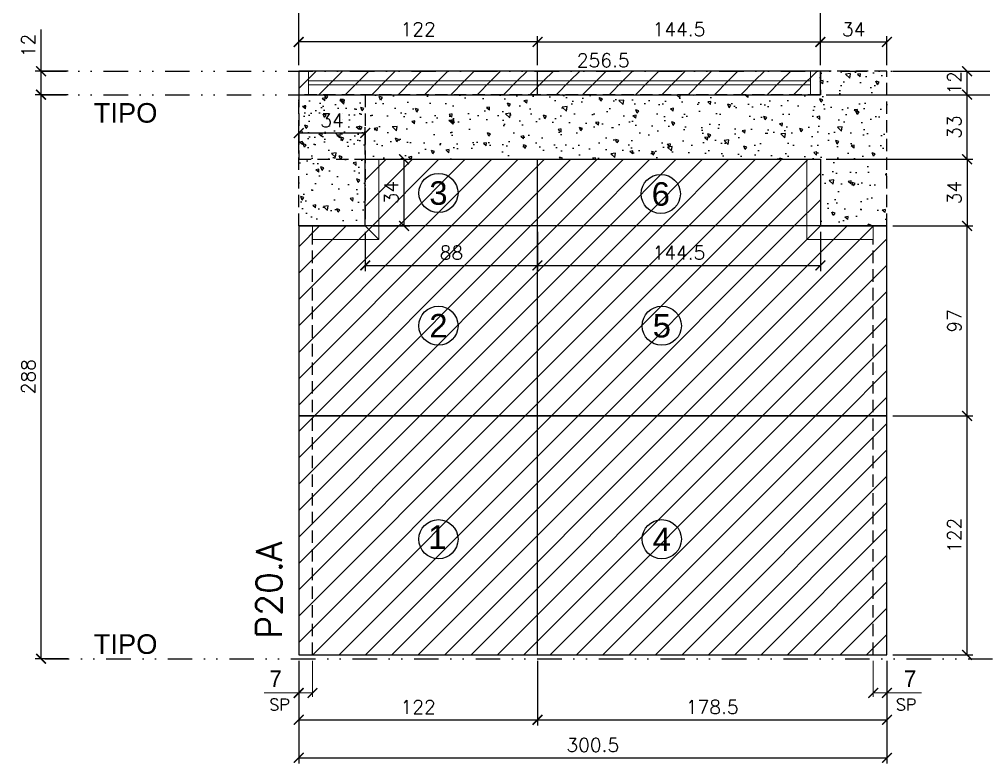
# Model space of a CAD drawing. Extents: x -23436 to 4767, y -3862 to 10024.
# Drawn here: x -17142.9 to -16648.7, y 2063.6 to 2443.6 of the extents above; entities that cross this region are included whole.
import ezdxf
from ezdxf.enums import TextEntityAlignment as Align

# ---------------------------------------------------------------- set-up
doc = ezdxf.new("R2010")
doc.units = 0
doc.header["$PDMODE"] = 2
doc.header["$PDSIZE"] = 10
doc.linetypes.add('DIVIDE2', pattern=[0.625, 0.25, -0.125, 0, -0.125, 0, -0.125])
doc.linetypes.add('HIDDEN', pattern=[9.525, 6.35, -3.175])
doc.layers.get('0').update_dxf_attribs({"lineweight": 13})
doc.layers.get('Defpoints').update_dxf_attribs({"lineweight": 13})
for name, color, linetype in [('Concreto', 250, 'HIDDEN'), ('Cota', 4, 'Continuous'), ('Cota Sarrafo', 180, 'Continuous'), ('Nível', 160, 'Continuous'), ('Painéis', 30, 'Continuous'), ('Reaproveitamento', 252, 'Continuous'), ('Romaneio', 10, 'Continuous'), ('Sarrafo de Pressão', 42, 'HIDDEN'), ('Texto Nível', 251, 'Continuous')]:
    doc.layers.add(name, color=color, linetype=linetype)
doc.layers.add('cotas', color=4, linetype='Continuous', lineweight=13)
doc.layers.add('Texto Seção', color=7, linetype='Continuous', lineweight=15)
doc.styles.add('ARIAL', font='arial.ttf', dxfattribs={"oblique": 15, "height": 25})
doc.styles.add('REGUA-120', font='ROMANS.shx', dxfattribs={"height": 15})
doc.styles.add('ROMANS', font='romans.shx')
doc.styles.add('ROMAS860', font='ROMAS860.SHX')
doc.dimstyles.new('Cota Paínel', dxfattribs={"dimtxt": 7, "dimasz": 5, "dimexe": 3, "dimexo": 3, "dimgap": 3, "dimtad": 1, "dimdec": 1, "dimzin": 12, "dimdsep": 46, "dimtxsty": 'ROMANS', "dimblk": 'ARCHTICK', "dimcen": 0, "dimclrd": 4, "dimclre": 4, "dimclrt": 1, "dimadec": 1, "dimazin": 3, "dimtfac": 1, "dimtdec": 1, "dimtmove": 0, "dimatfit": 3, "dimldrblk": 'OBLIQUE', "dimfxl": 0, "dimtolj": 1, "dimtzin": 12, "dimarcsym": 0})
doc.dimstyles.new('cotas', dxfattribs={"dimtxt": 8.5, "dimasz": 5, "dimexe": 2, "dimexo": 3, "dimgap": 3, "dimtad": 1, "dimdec": 1, "dimzin": 9, "dimdsep": 46, "dimtxsty": 'ROMAS860', "dimblk": 'ARCHTICK', "dimcen": 0, "dimclrd": 4, "dimclre": 4, "dimclrt": 1, "dimadec": 0, "dimazin": 2, "dimtfac": 1, "dimtdec": 1, "dimtix": 1, "dimtmove": 0, "dimatfit": 2, "dimldrblk": 'OBLIQUE', "dimfxl": 0, "dimtolj": 1, "dimtzin": 0, "dimlwd": 13, "dimlwe": 13, "dimarcsym": 0})
doc.dimstyles.new('PAINEL', dxfattribs={"dimtxt": 7, "dimasz": 5, "dimexe": 3, "dimexo": 3, "dimgap": 3, "dimtad": 1, "dimdec": 1, "dimzin": 12, "dimdsep": 46, "dimtxsty": 'ROMANS', "dimblk": 'ARCHTICK', "dimcen": 0, "dimclrd": 4, "dimclre": 4, "dimclrt": 1, "dimadec": 1, "dimazin": 3, "dimtfac": 1, "dimtdec": 1, "dimtmove": 0, "dimatfit": 3, "dimldrblk": 'OBLIQUE', "dimfxl": 0, "dimtolj": 1, "dimtzin": 12, "dimarcsym": 0})
doc.dimstyles.new('projeto2', dxfattribs={"dimtxt": 7, "dimasz": 5, "dimexe": 1.25, "dimexo": 2.5, "dimgap": 2, "dimtad": 1, "dimdec": 1, "dimdsep": 46, "dimtxsty": 'ROMANS', "dimblk": 'OBLIQUE', "dimcen": 10, "dimdle": 1, "dimse1": 1, "dimse2": 1, "dimsd1": 1, "dimsd2": 1, "dimclrd": 256, "dimclre": 256, "dimclrt": 1, "dimadec": 0, "dimazin": 0, "dimtfac": 1, "dimtdec": 1, "dimtmove": 0, "dimatfit": 3, "dimldrblk": 'OBLIQUE', "dimfxl": 0, "dimlwd": -1, "dimlwe": -1, "dimarcsym": 0})
pattern_1 = [(45, (-11602.353, -20.193), (-6.735192, 6.735192), [])]

# ---------------------------------------------------------------- blocks, each defined once
blk = doc.blocks.new('_ArchTick')
at = {"color": 0, "linetype": 'ByBlock', "const_width": 0.15}
blk.add_lwpolyline([(-0.5, -0.5), (0.5, 0.5)], dxfattribs=at)
blk = doc.blocks.new('*D4209')
at = {"layer": 'cotas', "color": 4, "lineweight": -2, "transparency": 16777216}
for p, q in [((-17000.17, 2116.15), (-17000.17, 2082.99)), ((-16878.17, 2116.15), (-16878.17, 2082.99)), ((-17000.17, 2085.99), (-16878.17, 2085.99))]:
    blk.add_line(p, q, dxfattribs=at)
at = {"layer": 'Defpoints', "color": 0, "transparency": 16777216}
for p in [(-17000.17, 2119.15), (-16878.17, 2119.15), (-16878.17, 2085.99)]:
    blk.add_point(p, dxfattribs=at)
at = {"layer": 'cotas', "color": 4, "lineweight": -2, "transparency": 16777216, "xscale": 5, "yscale": 5, "zscale": 5, "rotation": 180}
blk.add_blockref('_ArchTick', (-17000.17, 2085.99), dxfattribs=at)
at = {"layer": 'cotas', "color": 4, "lineweight": -2, "transparency": 16777216, "xscale": 5, "yscale": 5, "zscale": 5}
blk.add_blockref('_ArchTick', (-16878.17, 2085.99), dxfattribs=at)
at = {"layer": 'cotas', "color": 1, "transparency": 16777216, "insert": (-16939.17, 2092.49), "char_height": 7, "attachment_point": 5, "style": 'ROMANS'}
blk.add_mtext('\\A1;122', dxfattribs=at)
blk = doc.blocks.new('_OBLIQUE')
at = {"color": 0, "linetype": 'ByBlock', "lineweight": -2}
for p, q in [((0, 0), (-1, 0)), ((-0.5, -0.5), (0.5, 0.5))]:
    blk.add_line(p, q, dxfattribs=at)
blk = doc.blocks.new('*D4210')
at = {"layer": 'cotas', "color": 4, "lineweight": -2, "transparency": 16777216}
for p, q in [((-16878.17, 2116.15), (-16878.17, 2082.99)), ((-16699.67, 2116.15), (-16699.67, 2082.99)), ((-16878.17, 2085.99), (-16699.67, 2085.99))]:
    blk.add_line(p, q, dxfattribs=at)
at = {"layer": 'Defpoints', "color": 0, "transparency": 16777216}
for p in [(-16878.17, 2119.15), (-16699.67, 2119.15), (-16699.67, 2085.99)]:
    blk.add_point(p, dxfattribs=at)
at = {"layer": 'cotas', "color": 4, "lineweight": -2, "transparency": 16777216, "xscale": 5, "yscale": 5, "zscale": 5, "rotation": 180}
blk.add_blockref('_ArchTick', (-16878.17, 2085.99), dxfattribs=at)
at = {"layer": 'cotas', "color": 4, "lineweight": -2, "transparency": 16777216, "xscale": 5, "yscale": 5, "zscale": 5}
blk.add_blockref('_ArchTick', (-16699.67, 2085.99), dxfattribs=at)
at = {"layer": 'cotas', "color": 1, "transparency": 16777216, "insert": (-16788.92, 2092.49), "char_height": 7, "attachment_point": 5, "style": 'ROMANS'}
blk.add_mtext('\\A1;178.5', dxfattribs=at)
blk = doc.blocks.new('*D4211')
at = {"layer": 'cotas', "color": 4, "lineweight": -2, "transparency": 16777216}
for p, q in [((-17000.17, 2116.15), (-17000.17, 2063.58)), ((-16699.67, 2116.15), (-16699.67, 2063.58)), ((-17000.17, 2066.58), (-16699.67, 2066.58))]:
    blk.add_line(p, q, dxfattribs=at)
at = {"layer": 'Defpoints', "color": 0, "transparency": 16777216}
for p in [(-17000.17, 2119.15), (-16699.67, 2119.15), (-16699.67, 2066.58)]:
    blk.add_point(p, dxfattribs=at)
at = {"layer": 'cotas', "color": 4, "lineweight": -2, "transparency": 16777216, "xscale": 5, "yscale": 5, "zscale": 5, "rotation": 180}
blk.add_blockref('_ArchTick', (-17000.17, 2066.58), dxfattribs=at)
at = {"layer": 'cotas', "color": 4, "lineweight": -2, "transparency": 16777216, "xscale": 5, "yscale": 5, "zscale": 5}
blk.add_blockref('_ArchTick', (-16699.67, 2066.58), dxfattribs=at)
at = {"layer": 'cotas', "color": 1, "transparency": 16777216, "insert": (-16849.92, 2073.08), "char_height": 7, "attachment_point": 5, "style": 'ROMANS'}
blk.add_mtext('\\A1;300.5', dxfattribs=at)
blk = doc.blocks.new('*D4212')
at = {"layer": 'Cota', "color": 4, "lineweight": 13, "transparency": 16777216}
for p, q in [((-16706.67, 2116.15), (-16706.67, 2097.68)), ((-16699.67, 2116.15), (-16699.67, 2097.68)), ((-16706.67, 2099.68), (-16699.67, 2099.68)), ((-16699.67, 2099.68), (-16682, 2099.68))]:
    blk.add_line(p, q, dxfattribs=at)
at = {"layer": 'Defpoints', "color": 0, "transparency": 16777216}
for p in [(-16706.67, 2119.15), (-16699.67, 2119.15), (-16699.67, 2099.68)]:
    blk.add_point(p, dxfattribs=at)
at = {"layer": 'Cota', "color": 4, "lineweight": 13, "transparency": 16777216, "xscale": 5, "yscale": 5, "zscale": 5, "rotation": 180}
blk.add_blockref('_ArchTick', (-16706.67, 2099.68), dxfattribs=at)
at = {"layer": 'Cota', "color": 4, "lineweight": 13, "transparency": 16777216, "xscale": 5, "yscale": 5, "zscale": 5}
blk.add_blockref('_ArchTick', (-16699.67, 2099.68), dxfattribs=at)
at = {"layer": 'Cota', "color": 1, "transparency": 16777216, "insert": (-16687.84, 2106.93), "char_height": 8.5, "attachment_point": 5, "style": 'ROMAS860'}
blk.add_mtext('\\A1;7', dxfattribs=at)
blk = doc.blocks.new('*D4213')
at = {"layer": 'Cota', "color": 4, "lineweight": 13, "transparency": 16777216}
for p, q in [((-17000.17, 2116.15), (-17000.17, 2097.68)), ((-16993.17, 2116.15), (-16993.17, 2097.68)), ((-17000.17, 2099.68), (-17017.84, 2099.68)), ((-16993.17, 2099.68), (-17000.17, 2099.68))]:
    blk.add_line(p, q, dxfattribs=at)
at = {"layer": 'Defpoints', "color": 0, "transparency": 16777216}
for p in [(-17000.17, 2119.15), (-16993.17, 2119.15), (-17000.17, 2099.68)]:
    blk.add_point(p, dxfattribs=at)
at = {"layer": 'Cota', "color": 4, "lineweight": 13, "transparency": 16777216, "xscale": 5, "yscale": 5, "zscale": 5, "rotation": 180}
blk.add_blockref('_ArchTick', (-17000.17, 2099.68), dxfattribs=at)
at = {"layer": 'Cota', "color": 4, "lineweight": 13, "transparency": 16777216, "xscale": 5, "yscale": 5, "zscale": 5}
blk.add_blockref('_ArchTick', (-16993.17, 2099.68), dxfattribs=at)
at = {"layer": 'Cota', "color": 1, "transparency": 16777216, "insert": (-17012, 2106.93), "char_height": 8.5, "attachment_point": 5, "style": 'ROMAS860'}
blk.add_mtext('\\A1;7', dxfattribs=at)
blk = doc.blocks.new('*D4214')
at = {"layer": 'cotas', "color": 4, "lineweight": -2, "transparency": 16777216}
for p, q in [((-16696.67, 2241.15), (-16655.73, 2241.15)), ((-16658.73, 2119.15), (-16658.73, 2241.15)), ((-16696.67, 2119.15), (-16655.73, 2119.15))]:
    blk.add_line(p, q, dxfattribs=at)
at = {"layer": 'Defpoints', "color": 0, "transparency": 16777216}
for p in [(-16699.67, 2241.15), (-16658.73, 2241.15), (-16699.67, 2119.15)]:
    blk.add_point(p, dxfattribs=at)
at = {"layer": 'cotas', "color": 4, "lineweight": -2, "transparency": 16777216, "xscale": 5, "yscale": 5, "zscale": 5}
for p, rotation in [((-16658.73, 2241.15), 90), ((-16658.73, 2119.15), 270)]:
    blk.add_blockref('_ArchTick', p, dxfattribs=dict(at, rotation=rotation))
at = {"layer": 'cotas', "color": 1, "transparency": 16777216, "insert": (-16665.23, 2180.15), "char_height": 7, "attachment_point": 5, "rotation": 90, "style": 'ROMANS'}
blk.add_mtext('\\A1;122', dxfattribs=at)
blk = doc.blocks.new('*D4215')
at = {"layer": 'cotas', "color": 4, "lineweight": -2, "transparency": 16777216}
for p, q in [((-16696.67, 2338.15), (-16655.73, 2338.15)), ((-16658.73, 2241.15), (-16658.73, 2338.15)), ((-16696.67, 2241.15), (-16655.73, 2241.15))]:
    blk.add_line(p, q, dxfattribs=at)
at = {"layer": 'Defpoints', "color": 0, "transparency": 16777216}
for p in [(-16699.67, 2338.15), (-16658.73, 2338.15), (-16699.67, 2241.15)]:
    blk.add_point(p, dxfattribs=at)
at = {"layer": 'cotas', "color": 4, "lineweight": -2, "transparency": 16777216, "xscale": 5, "yscale": 5, "zscale": 5}
for p, rotation in [((-16658.73, 2338.15), 90), ((-16658.73, 2241.15), 270)]:
    blk.add_blockref('_ArchTick', p, dxfattribs=dict(at, rotation=rotation))
at = {"layer": 'cotas', "color": 1, "transparency": 16777216, "insert": (-16665.23, 2289.65), "char_height": 7, "attachment_point": 5, "rotation": 90, "style": 'ROMANS'}
blk.add_mtext('\\A1;97', dxfattribs=at)
blk = doc.blocks.new('*D4235')
at = {"layer": 'cotas', "color": 4, "lineweight": -2, "transparency": 16777216}
for p, q in [((-16878.17, 2420.15), (-16878.17, 2435.09)), ((-16878.17, 2432.09), (-16733.67, 2432.09)), ((-16733.67, 2420.15), (-16733.67, 2435.09))]:
    blk.add_line(p, q, dxfattribs=at)
at = {"layer": 'Defpoints', "color": 0, "transparency": 16777216}
for p in [(-16733.67, 2432.09), (-16878.17, 2417.15), (-16733.67, 2417.15)]:
    blk.add_point(p, dxfattribs=at)
at = {"layer": 'cotas', "color": 4, "lineweight": -2, "transparency": 16777216, "xscale": 5, "yscale": 5, "zscale": 5, "rotation": 180}
blk.add_blockref('_ArchTick', (-16878.17, 2432.09), dxfattribs=at)
at = {"layer": 'cotas', "color": 4, "lineweight": -2, "transparency": 16777216, "xscale": 5, "yscale": 5, "zscale": 5}
blk.add_blockref('_ArchTick', (-16733.67, 2432.09), dxfattribs=at)
at = {"layer": 'cotas', "color": 1, "transparency": 16777216, "insert": (-16805.92, 2438.59), "char_height": 7, "attachment_point": 5, "style": 'ROMANS'}
blk.add_mtext('\\A1;144.5', dxfattribs=at)
blk = doc.blocks.new('*D4236')
at = {"layer": 'cotas', "color": 4, "lineweight": -2, "transparency": 16777216}
for p, q in [((-16733.67, 2420.15), (-16733.67, 2435.09)), ((-16733.67, 2432.09), (-16699.67, 2432.09)), ((-16699.67, 2420.15), (-16699.67, 2435.09))]:
    blk.add_line(p, q, dxfattribs=at)
at = {"layer": 'Defpoints', "color": 0, "transparency": 16777216}
for p in [(-16699.67, 2432.09), (-16733.67, 2417.15), (-16699.67, 2417.15)]:
    blk.add_point(p, dxfattribs=at)
at = {"layer": 'cotas', "color": 4, "lineweight": -2, "transparency": 16777216, "xscale": 5, "yscale": 5, "zscale": 5, "rotation": 180}
blk.add_blockref('_ArchTick', (-16733.67, 2432.09), dxfattribs=at)
at = {"layer": 'cotas', "color": 4, "lineweight": -2, "transparency": 16777216, "xscale": 5, "yscale": 5, "zscale": 5}
blk.add_blockref('_ArchTick', (-16699.67, 2432.09), dxfattribs=at)
at = {"layer": 'cotas', "color": 1, "transparency": 16777216, "insert": (-16716.67, 2438.59), "char_height": 7, "attachment_point": 5, "style": 'ROMANS'}
blk.add_mtext('\\A1;34', dxfattribs=at)
blk = doc.blocks.new('*D4300')
at = {"layer": 'cotas', "color": 4, "lineweight": -2, "transparency": 16777216}
for p, q in [((-17000.17, 2420.15), (-17000.17, 2435.09)), ((-16878.17, 2432.09), (-17000.17, 2432.09)), ((-16878.17, 2420.15), (-16878.17, 2435.09))]:
    blk.add_line(p, q, dxfattribs=at)
at = {"layer": 'Defpoints', "color": 0, "transparency": 16777216}
for p in [(-17000.17, 2432.09), (-17000.17, 2417.15), (-16878.17, 2417.15)]:
    blk.add_point(p, dxfattribs=at)
at = {"layer": 'cotas', "color": 4, "lineweight": -2, "transparency": 16777216, "xscale": 5, "yscale": 5, "zscale": 5, "rotation": 180}
blk.add_blockref('_ArchTick', (-17000.17, 2432.09), dxfattribs=at)
at = {"layer": 'cotas', "color": 4, "lineweight": -2, "transparency": 16777216, "xscale": 5, "yscale": 5, "zscale": 5}
blk.add_blockref('_ArchTick', (-16878.17, 2432.09), dxfattribs=at)
at = {"layer": 'cotas', "color": 1, "transparency": 16777216, "insert": (-16939.17, 2438.59), "char_height": 7, "attachment_point": 5, "style": 'ROMANS'}
blk.add_mtext('\\A1;122', dxfattribs=at)
blk = doc.blocks.new('*D4301')
at = {"layer": 'Defpoints', "color": 0, "transparency": 16777216}
for p in [(-16995.17, 2417.15), (-16995.17, 2417.15), (-16738.67, 2417.15)]:
    blk.add_point(p, dxfattribs=at)
at = {"layer": 'Cota Sarrafo', "color": 1, "transparency": 16777216, "insert": (-16844.61, 2422.65), "char_height": 7, "attachment_point": 5, "style": 'ROMANS'}
blk.add_mtext('256.5', dxfattribs=at)
blk = doc.blocks.new('*D4302')
at = {"layer": 'cotas', "color": 4, "lineweight": -2, "transparency": 16777216}
for p, q in [((-17000.17, 2420.15), (-17000.17, 2459.74)), ((-16733.67, 2456.74), (-17000.17, 2456.74)), ((-16733.67, 2420.15), (-16733.67, 2459.74))]:
    blk.add_line(p, q, dxfattribs=at)
at = {"layer": 'Defpoints', "color": 0, "transparency": 16777216}
for p in [(-17000.17, 2456.74), (-17000.17, 2417.15), (-16733.67, 2417.15)]:
    blk.add_point(p, dxfattribs=at)
at = {"layer": 'cotas', "color": 4, "lineweight": -2, "transparency": 16777216, "xscale": 5, "yscale": 5, "zscale": 5, "rotation": 180}
blk.add_blockref('_ArchTick', (-17000.17, 2456.74), dxfattribs=at)
at = {"layer": 'cotas', "color": 4, "lineweight": -2, "transparency": 16777216, "xscale": 5, "yscale": 5, "zscale": 5}
blk.add_blockref('_ArchTick', (-16733.67, 2456.74), dxfattribs=at)
at = {"layer": 'cotas', "color": 1, "transparency": 16777216, "insert": (-16866.92, 2463.24), "char_height": 7, "attachment_point": 5, "style": 'ROMANS'}
blk.add_mtext('\\A1;266.5', dxfattribs=at)
blk = doc.blocks.new('*D4306')
at = {"layer": 'cotas', "color": 4, "lineweight": -2, "transparency": 16777216}
for p, q in [((-17000.17, 2375.15), (-17000.17, 2388.59)), ((-16966.17, 2374.65), (-16966.17, 2388.59)), ((-16966.17, 2385.59), (-17000.17, 2385.59))]:
    blk.add_line(p, q, dxfattribs=at)
at = {"layer": 'Defpoints', "color": 0, "transparency": 16777216}
for p in [(-17000.17, 2385.59), (-17000.17, 2372.15), (-16966.17, 2371.65)]:
    blk.add_point(p, dxfattribs=at)
at = {"layer": 'cotas', "color": 4, "lineweight": -2, "transparency": 16777216, "xscale": 5, "yscale": 5, "zscale": 5, "rotation": 180}
blk.add_blockref('_ArchTick', (-17000.17, 2385.59), dxfattribs=at)
at = {"layer": 'cotas', "color": 4, "lineweight": -2, "transparency": 16777216, "xscale": 5, "yscale": 5, "zscale": 5}
blk.add_blockref('_ArchTick', (-16966.17, 2385.59), dxfattribs=at)
at = {"layer": 'cotas', "color": 1, "transparency": 16777216, "insert": (-16983.17, 2392.09), "char_height": 7, "attachment_point": 5, "style": 'ROMANS'}
blk.add_mtext('\\A1;34', dxfattribs=at)
blk = doc.blocks.new('*D4307')
at = {"layer": 'cotas', "color": 4, "lineweight": -2, "transparency": 16777216}
for p, q in [((-16730.67, 2372.15), (-16655.73, 2372.15)), ((-16658.73, 2372.15), (-16658.73, 2338.15)), ((-16696.67, 2338.15), (-16655.73, 2338.15))]:
    blk.add_line(p, q, dxfattribs=at)
at = {"layer": 'Defpoints', "color": 0, "transparency": 16777216}
for p in [(-16733.67, 2372.15), (-16699.67, 2338.15), (-16658.73, 2338.15)]:
    blk.add_point(p, dxfattribs=at)
at = {"layer": 'cotas', "color": 4, "lineweight": -2, "transparency": 16777216, "xscale": 5, "yscale": 5, "zscale": 5}
for p, rotation in [((-16658.73, 2372.15), 90), ((-16658.73, 2338.15), 270)]:
    blk.add_blockref('_ArchTick', p, dxfattribs=dict(at, rotation=rotation))
at = {"layer": 'cotas', "color": 1, "transparency": 16777216, "insert": (-16665.23, 2355.15), "char_height": 7, "attachment_point": 5, "rotation": 90, "style": 'ROMANS'}
blk.add_mtext('\\A1;34', dxfattribs=at)
blk = doc.blocks.new('*D4308')
at = {"layer": 'cotas', "color": 4, "lineweight": -2, "transparency": 16777216}
for p, q in [((-16696.67, 2417.15), (-16655.73, 2417.15)), ((-16658.73, 2405.15), (-16658.73, 2417.15)), ((-16730.67, 2405.15), (-16655.73, 2405.15))]:
    blk.add_line(p, q, dxfattribs=at)
at = {"layer": 'Defpoints', "color": 0, "transparency": 16777216}
for p in [(-16699.67, 2417.15), (-16658.73, 2417.15), (-16733.67, 2405.15)]:
    blk.add_point(p, dxfattribs=at)
at = {"layer": 'cotas', "color": 4, "lineweight": -2, "transparency": 16777216, "xscale": 5, "yscale": 5, "zscale": 5}
for p, rotation in [((-16658.73, 2417.15), 90), ((-16658.73, 2405.15), 270)]:
    blk.add_blockref('_ArchTick', p, dxfattribs=dict(at, rotation=rotation))
at = {"layer": 'cotas', "color": 1, "transparency": 16777216, "insert": (-16665.23, 2411.15), "char_height": 7, "attachment_point": 5, "rotation": 90, "style": 'ROMANS'}
blk.add_mtext('\\A1;12', dxfattribs=at)
blk = doc.blocks.new('*D4309')
at = {"layer": 'cotas', "color": 4, "lineweight": -2, "transparency": 16777216}
for p, q in [((-16730.67, 2405.15), (-16655.73, 2405.15)), ((-16658.73, 2372.15), (-16658.73, 2405.15)), ((-16730.67, 2372.15), (-16655.73, 2372.15))]:
    blk.add_line(p, q, dxfattribs=at)
at = {"layer": 'Defpoints', "color": 0, "transparency": 16777216}
for p in [(-16733.67, 2405.15), (-16658.73, 2405.15), (-16733.67, 2372.15)]:
    blk.add_point(p, dxfattribs=at)
at = {"layer": 'cotas', "color": 4, "lineweight": -2, "transparency": 16777216, "xscale": 5, "yscale": 5, "zscale": 5}
for p, rotation in [((-16658.73, 2405.15), 90), ((-16658.73, 2372.15), 270)]:
    blk.add_blockref('_ArchTick', p, dxfattribs=dict(at, rotation=rotation))
at = {"layer": 'cotas', "color": 1, "transparency": 16777216, "insert": (-16665.23, 2388.65), "char_height": 7, "attachment_point": 5, "rotation": 90, "style": 'ROMANS'}
blk.add_mtext('\\A1;33', dxfattribs=at)
blk = doc.blocks.new('*D5089')
at = {"layer": 'cotas', "color": 4, "lineweight": -2, "transparency": 16777216}
for p, q in [((-17117.97, 2405.15), (-17134.8, 2405.15)), ((-17131.8, 2117.15), (-17131.8, 2405.15)), ((-17117.97, 2117.15), (-17134.8, 2117.15))]:
    blk.add_line(p, q, dxfattribs=at)
at = {"layer": 'Defpoints', "color": 0, "transparency": 16777216}
for p in [(-17131.8, 2405.15), (-17114.97, 2405.15), (-17114.97, 2117.15)]:
    blk.add_point(p, dxfattribs=at)
at = {"layer": 'cotas', "color": 4, "lineweight": -2, "transparency": 16777216, "xscale": 5, "yscale": 5, "zscale": 5}
for p, rotation in [((-17131.8, 2405.15), 90), ((-17131.8, 2117.15), 270)]:
    blk.add_blockref('_ArchTick', p, dxfattribs=dict(at, rotation=rotation))
at = {"layer": 'cotas', "color": 1, "transparency": 16777216, "insert": (-17138.3, 2261.15), "char_height": 7, "attachment_point": 5, "rotation": 90, "style": 'ROMANS'}
blk.add_mtext('\\A1;288', dxfattribs=at)
blk = doc.blocks.new('*D5090')
at = {"layer": 'cotas', "color": 4, "lineweight": -2, "transparency": 16777216}
for p, q in [((-17131.8, 2417.15), (-17131.8, 2438.49)), ((-17117.97, 2417.15), (-17134.8, 2417.15)), ((-17131.8, 2405.15), (-17131.8, 2417.15)), ((-17117.97, 2405.15), (-17134.8, 2405.15))]:
    blk.add_line(p, q, dxfattribs=at)
at = {"layer": 'Defpoints', "color": 0, "transparency": 16777216}
for p in [(-17131.8, 2417.15), (-17114.97, 2417.15), (-17114.97, 2405.15)]:
    blk.add_point(p, dxfattribs=at)
at = {"layer": 'cotas', "color": 4, "lineweight": -2, "transparency": 16777216, "xscale": 5, "yscale": 5, "zscale": 5}
for p, rotation in [((-17131.8, 2417.15), 90), ((-17131.8, 2405.15), 270)]:
    blk.add_blockref('_ArchTick', p, dxfattribs=dict(at, rotation=rotation))
at = {"layer": 'cotas', "color": 1, "transparency": 16777216, "insert": (-17138.3, 2430.32), "char_height": 7, "attachment_point": 5, "rotation": 90, "style": 'ROMANS'}
blk.add_mtext('\\A1;12', dxfattribs=at)
blk = doc.blocks.new('*D5476')
at = {"layer": 'cotas', "color": 4, "lineweight": -2, "transparency": 16777216}
for p, q in [((-16956.17, 2372.15), (-16943.37, 2372.15)), ((-16946.37, 2338.15), (-16946.37, 2372.15)), ((-16963.17, 2338.15), (-16943.37, 2338.15))]:
    blk.add_line(p, q, dxfattribs=at)
at = {"layer": 'Defpoints', "color": 0, "transparency": 16777216}
for p in [(-16959.17, 2372.15), (-16946.37, 2372.15), (-16966.17, 2338.15)]:
    blk.add_point(p, dxfattribs=at)
at = {"layer": 'cotas', "color": 4, "lineweight": -2, "transparency": 16777216, "xscale": 5, "yscale": 5, "zscale": 5}
for p, rotation in [((-16946.37, 2372.15), 90), ((-16946.37, 2338.15), 270)]:
    blk.add_blockref('_ArchTick', p, dxfattribs=dict(at, rotation=rotation))
at = {"layer": 'cotas', "color": 1, "transparency": 16777216, "insert": (-16952.87, 2355.15), "char_height": 7, "attachment_point": 5, "rotation": 90, "style": 'ROMANS'}
blk.add_mtext('\\A1;34', dxfattribs=at)
blk = doc.blocks.new('*D5631')
at = {"layer": 'Defpoints', "color": 0, "transparency": 16777216}
for p in [(-16966.17, 2338.15), (-16878.17, 2338.15), (-16878.17, 2317.98)]:
    blk.add_point(p, dxfattribs=at)
at = {"layer": 'Texto Nível', "color": 4, "lineweight": -2, "transparency": 16777216}
for p, q in [((-16966.17, 2335.15), (-16966.17, 2314.98)), ((-16878.17, 2335.15), (-16878.17, 2314.98)), ((-16966.17, 2317.98), (-16878.17, 2317.98))]:
    blk.add_line(p, q, dxfattribs=at)
at = {"layer": 'Texto Nível', "color": 4, "lineweight": -2, "transparency": 16777216, "xscale": 5, "yscale": 5, "zscale": 5, "rotation": 180}
blk.add_blockref('_ArchTick', (-16966.17, 2317.98), dxfattribs=at)
at = {"layer": 'Texto Nível', "color": 4, "lineweight": -2, "transparency": 16777216, "xscale": 5, "yscale": 5, "zscale": 5}
blk.add_blockref('_ArchTick', (-16878.17, 2317.98), dxfattribs=at)
at = {"layer": 'Texto Nível', "color": 1, "transparency": 16777216, "insert": (-16922.17, 2324.48), "char_height": 7, "attachment_point": 5, "style": 'ROMANS'}
blk.add_mtext('\\A1;88', dxfattribs=at)
blk = doc.blocks.new('*D5632')
at = {"layer": 'Defpoints', "color": 0, "transparency": 16777216}
for p in [(-16878.17, 2338.15), (-16733.67, 2338.15), (-16733.67, 2317.98)]:
    blk.add_point(p, dxfattribs=at)
at = {"layer": 'Texto Nível', "color": 4, "lineweight": -2, "transparency": 16777216}
for p, q in [((-16878.17, 2335.15), (-16878.17, 2314.98)), ((-16733.67, 2335.15), (-16733.67, 2314.98)), ((-16878.17, 2317.98), (-16733.67, 2317.98))]:
    blk.add_line(p, q, dxfattribs=at)
at = {"layer": 'Texto Nível', "color": 4, "lineweight": -2, "transparency": 16777216, "xscale": 5, "yscale": 5, "zscale": 5, "rotation": 180}
blk.add_blockref('_ArchTick', (-16878.17, 2317.98), dxfattribs=at)
at = {"layer": 'Texto Nível', "color": 4, "lineweight": -2, "transparency": 16777216, "xscale": 5, "yscale": 5, "zscale": 5}
blk.add_blockref('_ArchTick', (-16733.67, 2317.98), dxfattribs=at)
at = {"layer": 'Texto Nível', "color": 1, "transparency": 16777216, "insert": (-16805.92, 2324.48), "char_height": 7, "attachment_point": 5, "style": 'ROMANS'}
blk.add_mtext('\\A1;144.5', dxfattribs=at)

msp = doc.modelspace()

# ---------------------------------------------------------------- hatches: boundary and pattern name
at = {"layer": 'Concreto'}
h = msp.add_hatch(dxfattribs=at)
h.set_pattern_fill('AR-CONC', color=256, scale=0.1, angle=90)
h.set_pattern_definition([(140, (2656.06, -71.193), (1.593909, 18.218467), [1.905, -20.955]), (85, (2656.06, -71.193), (-19.105685, -3.524342), [1.524, -16.764058]), (190.45144, (2656.192, -69.675), (-17.511775, 14.694125), [1.619001, -17.809024]), (136.1842, (2650.98, -71.193), (4.204233, 27.107904), [2.8575, -31.4325]), (186.63556, (2651.33, -68.934), (-24.742612, 23.740413), [2.428502, -26.71356]), (81.18415, (2650.98, -71.193), (-24.742612, 23.740413), [2.285997, -25.145973]), (111, (2652.25, -68.653), (10.22652, 15.161439), [1.905, -20.955]), (56, (2652.25, -68.653), (-18.418797, 6.180203), [1.524, -16.764]), (161.45145, (2653.102, -67.39), (-8.192277, 21.341642), [1.619001, -17.808994]), (127.5, (2656.0595, -71.1933), (-8.4555039, 0.3088603), [0, -16.5608, 0, -17.018, 0, -16.8275]), (97.5, (2656.0595, -71.193), (-10.0180575, 6.6819663), [0, -9.7028, 0, -16.1798, 0, -6.4135]), (57.5, (2656.0595, -76.8575), (0.5728744, 13.5590595), [0, -6.35, 0, -19.812, 0, -26.289]), (47.5, (2656.06, -79.398), (-2.542649, 14.812918), [0, -8.255, 0, -13.1572, 0, -18.669])])
h.paths.add_polyline_path([(-16733.67, 2372.154), (-16733.67, 2338.154), (-16699.67, 2338.154), (-16699.67, 2417.154), (-16733.67, 2417.154), (-16736.17, 2405.154), (-17000.17, 2405.154), (-17000.17, 2372.154)])
h = msp.add_hatch(dxfattribs=at)
h.set_pattern_fill('AR-CONC', color=256, scale=0.1, angle=90)
h.set_pattern_definition([(140, (2740.803, -71.193), (1.593909, 18.218467), [1.905, -20.955]), (85, (2740.803, -71.193), (-19.105685, -3.524342), [1.524, -16.764058]), (190.45144, (2740.936, -69.675), (-17.511775, 14.694125), [1.619001, -17.809024]), (136.1842, (2735.723, -71.193), (4.204233, 27.107904), [2.8575, -31.4325]), (186.63556, (2736.074, -68.934), (-24.742612, 23.740413), [2.428502, -26.71356]), (81.18415, (2735.723, -71.193), (-24.742612, 23.740413), [2.285997, -25.145973]), (111, (2736.993, -68.653), (10.22652, 15.161439), [1.905, -20.955]), (56, (2736.993, -68.653), (-18.418797, 6.180203), [1.524, -16.764]), (161.45145, (2737.846, -67.39), (-8.192277, 21.341642), [1.619001, -17.808994]), (127.5, (2740.8033, -71.1933), (-8.4555039, 0.3088603), [0, -16.5608, 0, -17.018, 0, -16.8275]), (97.5, (2740.803, -71.193), (-10.0180575, 6.6819663), [0, -9.7028, 0, -16.1798, 0, -6.4135]), (57.5, (2740.803, -76.8575), (0.5728744, 13.5590595), [0, -6.35, 0, -19.812, 0, -26.289]), (47.5, (2740.803, -79.398), (-2.542649, 14.812918), [0, -8.255, 0, -13.1572, 0, -18.669])])
h.paths.add_polyline_path([(-16966.17, 2338.154), (-17000.17, 2338.154), (-17000.17, 2405.154), (-16966.17, 2405.154)])
at = {"layer": 'Reaproveitamento'}
h = msp.add_hatch(dxfattribs=at)
h.set_pattern_fill('ANSI31', color=256, scale=3, style=0)
h.set_pattern_definition(pattern_1)
h.paths.add_polyline_path([(-17000.17, 2405.154), (-16733.67, 2405.154), (-16733.67, 2417.154), (-17000.17, 2417.154)])
h.paths.add_polyline_path([(-16995.17, 2417.154), (-16995.17, 2412.154), (-16738.67, 2412.154), (-16738.67, 2417.154)], flags=16)
h = msp.add_hatch(dxfattribs=at)
h.set_pattern_fill('ANSI31', color=256, scale=3, style=0)
h.set_pattern_definition(pattern_1)
h.paths.add_polyline_path([(-16995.17, 2417.154), (-16995.17, 2412.154), (-16738.67, 2412.154), (-16738.67, 2417.154)], flags=16)
h.paths.add_polyline_path([(-17000.17, 2405.154), (-16995.17, 2405.154), (-16995.17, 2417.154), (-17000.17, 2417.154)], flags=17)
h = msp.add_hatch(dxfattribs=at)
h.set_pattern_fill('ANSI31', color=256, scale=3, style=0)
h.set_pattern_definition(pattern_1)
edge = h.paths.add_edge_path()
edge.add_line((-16966.17, 2372.154), (-16733.67, 2372.154))
edge.add_line((-16733.67, 2372.154), (-16733.67, 2338.154))
edge.add_line((-16733.67, 2338.154), (-16699.67, 2338.154))
edge.add_line((-16699.67, 2338.154), (-17000.17, 2338.154))
edge.add_line((-17000.17, 2338.154), (-16966.17, 2338.154))
edge.add_line((-16966.17, 2338.154), (-16966.17, 2371.654))
h = msp.add_hatch(dxfattribs=at)
h.set_pattern_fill('ANSI31', color=256, scale=3, style=0)
h.set_pattern_definition(pattern_1)
h.paths.add_polyline_path([(-17000.17, 2241.154), (-16699.67, 2241.154), (-16699.67, 2338.154), (-17000.17, 2338.154)])
h = msp.add_hatch(dxfattribs=at)
h.set_pattern_fill('ANSI31', color=256, scale=3, style=0)
h.set_pattern_definition(pattern_1)
h.paths.add_polyline_path([(-17000.17, 2119.154), (-16699.67, 2119.154), (-16699.67, 2241.154), (-17000.17, 2241.154)])

# ---------------------------------------------------------------- linework, layer by layer
at = {"layer": 'Concreto'}
for points in [[(-16733.67, 2372.154), (-16733.67, 2338.154), (-16699.67, 2338.154), (-16699.67, 2417.154), (-16733.67, 2417.154), (-16733.67, 2405.154), (-17000.17, 2405.154), (-17000.17, 2372.154)], [(-16966.17, 2338.154), (-17000.17, 2338.154), (-17000.17, 2405.154), (-16966.17, 2405.154)]]:
    msp.add_lwpolyline(points, close=True, dxfattribs=at)
at = {"layer": 'cotas', "color": 50}
for p, q in [((-17000.17, 2405.154), (-17000.17, 2417.154)), ((-17000.17, 2417.154), (-16997.67, 2417.154)), ((-16995.17, 2417.154), (-16997.67, 2417.154)), ((-16995.17, 2405.154), (-16995.17, 2417.154)), ((-16995.17, 2417.154), (-16995.17, 2414.654)), ((-16995.17, 2417.154), (-16738.67, 2417.154)), ((-16738.67, 2417.154), (-16736.17, 2417.154)), ((-16738.67, 2417.154), (-16738.67, 2405.154)), ((-16738.67, 2417.154), (-16738.67, 2414.654)), ((-16733.67, 2417.154), (-16736.17, 2417.154)), ((-16733.67, 2417.154), (-16733.67, 2405.154)), ((-16995.17, 2412.154), (-16995.17, 2414.654)), ((-16995.17, 2412.154), (-16738.67, 2412.154)), ((-16738.67, 2412.154), (-16738.67, 2414.654)), ((-16738.67, 2410.154), (-16995.17, 2410.154)), ((-16995.17, 2410.154), (-16995.17, 2407.654)), ((-16995.17, 2405.154), (-16995.17, 2407.654)), ((-16738.67, 2410.154), (-16738.67, 2407.654)), ((-16738.67, 2405.154), (-16738.67, 2407.654)), ((-17000.17, 2405.154), (-16997.67, 2405.154)), ((-16995.17, 2405.154), (-16997.67, 2405.154)), ((-16738.67, 2405.154), (-16995.17, 2405.154)), ((-16738.67, 2405.154), (-16736.17, 2405.154)), ((-16733.67, 2405.154), (-16736.17, 2405.154)), ((-16966.17, 2372.154), (-16962.67, 2372.154)), ((-16966.17, 2372.154), (-16966.17, 2338.154)), ((-16959.17, 2372.154), (-16962.67, 2372.154)), ((-16959.17, 2372.154), (-16959.17, 2331.154)), ((-16740.67, 2372.154), (-16737.17, 2372.154)), ((-16740.67, 2372.154), (-16740.67, 2331.154)), ((-16733.67, 2372.154), (-16737.17, 2372.154)), ((-16733.67, 2372.154), (-16733.67, 2338.154)), ((-16966.17, 2338.154), (-16993.17, 2338.154)), ((-16993.17, 2338.154), (-16993.17, 2334.654)), ((-16966.17, 2338.154), (-16962.67, 2334.654)), ((-16733.67, 2338.154), (-16737.17, 2334.654)), ((-16733.67, 2338.154), (-16706.67, 2338.154)), ((-16706.67, 2338.154), (-16706.67, 2334.654)), ((-16993.17, 2331.154), (-16993.17, 2334.654)), ((-16959.17, 2331.154), (-16962.67, 2334.654)), ((-16740.67, 2331.154), (-16737.17, 2334.654)), ((-16706.67, 2331.154), (-16706.67, 2334.654)), ((-16959.17, 2331.154), (-16993.17, 2331.154)), ((-16740.67, 2331.154), (-16706.67, 2331.154))]:
    msp.add_line(p, q, dxfattribs=at)
at = {"layer": 'Nível', "color": 3, "linetype": 'DIVIDE2', "ltscale": 50}
msp.add_line((-17131.291, 2417.154), (-16067.549, 2417.154), dxfattribs=at)
at = {"layer": 'Nível', "linetype": 'DIVIDE2', "ltscale": 50}
for p, q in [((-17131.291, 2405.154), (-16067.549, 2405.154)), ((-17129.922, 2117.154), (-16066.18, 2117.154))]:
    msp.add_line(p, q, dxfattribs=at)
at = {"layer": 'Painéis', "color": 32, "true_color": 0xcd6928}
for p, q in [((-16878.17, 2405.154), (-16878.17, 2417.154)), ((-16878.17, 2119.154), (-16878.17, 2372.154))]:
    msp.add_line(p, q, dxfattribs=at)
for points in [[(-17000.17, 2405.154), (-16733.67, 2405.154), (-16733.67, 2417.154), (-17000.17, 2417.154)], [(-17000.17, 2241.154), (-16699.67, 2241.154), (-16699.67, 2338.154), (-17000.17, 2338.154)], [(-17000.17, 2119.154), (-16699.67, 2119.154), (-16699.67, 2241.154), (-17000.17, 2241.154)]]:
    msp.add_lwpolyline(points, close=True, dxfattribs=at)
msp.add_lwpolyline([(-16966.17, 2372.154), (-16733.67, 2372.154), (-16733.67, 2338.154), (-16699.67, 2338.154), (-16699.67, 2338.154), (-17000.17, 2338.154), (-17000.17, 2338.154), (-16966.17, 2338.154), (-16966.17, 2371.654)], dxfattribs=at)
at = {"layer": 'Romaneio'}
for centre in [(-16928.801, 2354.942), (-16815.208, 2354.48), (-16928.801, 2287.187), (-16814.677, 2287.187), (-16928.801, 2178.16), (-16814.677, 2178.16)]:
    msp.add_circle(centre, 10, dxfattribs=at)
at = {"layer": 'Sarrafo de Pressão'}
for p, q in [((-16993.17, 2119.154), (-16993.17, 2338.154)), ((-16706.67, 2119.154), (-16706.67, 2331.154))]:
    msp.add_line(p, q, dxfattribs=at)

# ---------------------------------------------------------------- texts
at = {"layer": 'Romaneio', "color": 0, "style": 'ARIAL'}
for s, p in [('3', (-16928.801, 2354.942)), ('6', (-16815.208, 2354.48)), ('2', (-16928.801, 2287.187)), ('5', (-16814.677, 2287.187)), ('1', (-16929.368, 2179.266)), ('4', (-16814.677, 2178.16))]:
    msp.add_text(s, height=12, dxfattribs=at).set_placement(p, align=Align.MIDDLE_CENTER)
at = {"layer": 'Texto Nível', "style": 'ARIAL'}
for p in [(-17072.342, 2390.869), (-17072.342, 2119.629)]:
    msp.add_text('TIPO', height=10, dxfattribs=at).set_placement(p, align=Align.RIGHT)
at = {"layer": 'Texto Seção', "insert": (-17008.847, 2127.394), "char_height": 13, "width": 285.32988, "attachment_point": 7, "rotation": 90, "style": 'REGUA-120'}
msp.add_mtext('P20.A', dxfattribs=at)
at = {"layer": 'Texto Seção', "char_height": 6, "style": 'ROMANS'}
for insert, attachment_point in [((-17004.705, 2090.727), 9), ((-16695.135, 2090.727), 7)]:
    msp.add_mtext('SP', dxfattribs=dict(at, insert=insert, attachment_point=attachment_point))

# ---------------------------------------------------------------- dimensions: what is measured, and where the dimension line sits
at = {"layer": 'Cota'}
dim = msp.add_linear_dim(base=(-17000.17, 2099.677), p1=(-16993.17, 2119.154), p2=(-17000.17, 2119.154), dimstyle='cotas', dxfattribs=at)
dim.commit()
dim.dimension.update_dxf_attribs({"geometry": '*D4213', "text_midpoint": (-17012.003, 2099.677), "dimtype": 160})
dim = msp.add_linear_dim(base=(-16699.67, 2099.677), p1=(-16706.67, 2119.154), p2=(-16699.67, 2119.154), angle=180, dimstyle='cotas', dxfattribs=at)
dim.commit()
dim.dimension.update_dxf_attribs({"geometry": '*D4212', "text_midpoint": (-16687.837, 2099.677), "dimtype": 160})
at = {"layer": 'Cota Sarrafo'}
dim = msp.add_linear_dim(base=(-16995.17, 2417.154), p1=(-16738.67, 2417.154), p2=(-16995.17, 2417.154), angle=180, dimstyle='projeto2', dxfattribs=at)
dim.commit()
dim.dimension.update_dxf_attribs({"geometry": '*D4301', "text_midpoint": (-16844.608, 2417.154), "dimtype": 160})
at = {"layer": 'cotas'}
for base, p1, p2, angle, picture, middle in [((-17000.17, 2456.736), (-16733.67, 2417.154), (-17000.17, 2417.154), 180, '*D4302', (-16866.92, 2463.236)), ((-17000.17, 2432.087), (-16878.17, 2417.154), (-17000.17, 2417.154), 180, '*D4300', (-16939.17, 2438.587)), ((-16658.732, 2405.154), (-16733.67, 2372.154), (-16733.67, 2405.154), 90, '*D4309', (-16665.232, 2388.654)), ((-17000.17, 2385.589), (-16966.17, 2371.654), (-17000.17, 2372.154), 180, '*D4306', (-16983.17, 2392.089)), ((-16658.732, 2338.154), (-16733.67, 2372.154), (-16699.67, 2338.154), 90, '*D4307', (-16665.232, 2355.154)), ((-16658.732, 2338.154), (-16699.67, 2241.154), (-16699.67, 2338.154), 90, '*D4215', (-16665.232, 2289.654)), ((-16658.732, 2241.154), (-16699.67, 2119.154), (-16699.67, 2241.154), 90, '*D4214', (-16665.232, 2180.154))]:
    dim = msp.add_linear_dim(base=base, p1=p1, p2=p2, angle=angle, dimstyle='PAINEL', override={"dimarcsym": 2}, dxfattribs=at)
    dim.commit()
    dim.dimension.update_dxf_attribs({"geometry": picture, "text_midpoint": middle})
for base, p1, p2, picture, middle in [((-16733.67, 2432.087), (-16878.17, 2417.154), (-16733.67, 2417.154), '*D4235', (-16805.92, 2438.587)), ((-16699.67, 2432.087), (-16733.67, 2417.154), (-16699.67, 2417.154), '*D4236', (-16716.67, 2438.587)), ((-16878.17, 2085.99), (-17000.17, 2119.154), (-16878.17, 2119.154), '*D4209', (-16939.17, 2092.49)), ((-16699.67, 2066.584), (-17000.17, 2119.154), (-16699.67, 2119.154), '*D4211', (-16849.92, 2073.084)), ((-16699.67, 2085.99), (-16878.17, 2119.154), (-16699.67, 2119.154), '*D4210', (-16788.92, 2092.49))]:
    dim = msp.add_linear_dim(base=base, p1=p1, p2=p2, dimstyle='PAINEL', override={"dimarcsym": 2}, dxfattribs=at)
    dim.commit()
    dim.dimension.update_dxf_attribs({"geometry": picture, "text_midpoint": middle})
at = {"layer": 'cotas', "color": 2}
for base, p1, p2, picture, middle in [((-17131.799, 2417.154), (-17114.969, 2405.154), (-17114.969, 2417.154), '*D5090', (-17138.299, 2430.321)), ((-17131.799, 2405.154), (-17114.969, 2117.154), (-17114.969, 2405.154), '*D5089', (-17138.299, 2261.154)), ((-16946.373, 2372.154), (-16966.17, 2338.154), (-16959.17, 2372.154), '*D5476', (-16952.873, 2355.154))]:
    dim = msp.add_linear_dim(base=base, p1=p1, p2=p2, angle=90, dimstyle='PAINEL', override={"dimarcsym": 2}, dxfattribs=at)
    dim.commit()
    dim.dimension.update_dxf_attribs({"geometry": picture, "text_midpoint": middle})
at = {"layer": 'cotas'}
dim = msp.add_linear_dim(base=(-16658.732, 2417.154), p1=(-16733.67, 2405.154), p2=(-16699.67, 2417.154), angle=90, dimstyle='PAINEL', override={"dimarcsym": 2}, dxfattribs=at)
dim.commit()
dim.dimension.update_dxf_attribs({"geometry": '*D4308', "text_midpoint": (-16658.732, 2411.154), "dimtype": 160})
at = {"layer": 'Texto Nível'}
for base, p1, p2, picture, middle in [((-16878.17, 2317.984), (-16966.17, 2338.154), (-16878.17, 2338.154), '*D5631', (-16922.17, 2324.484)), ((-16733.67, 2317.984), (-16878.17, 2338.154), (-16733.67, 2338.154), '*D5632', (-16805.92, 2324.484))]:
    dim = msp.add_linear_dim(base=base, p1=p1, p2=p2, dimstyle='Cota Paínel', dxfattribs=at)
    dim.commit()
    dim.dimension.update_dxf_attribs({"geometry": picture, "text_midpoint": middle})

doc.saveas('drawing.dxf')
